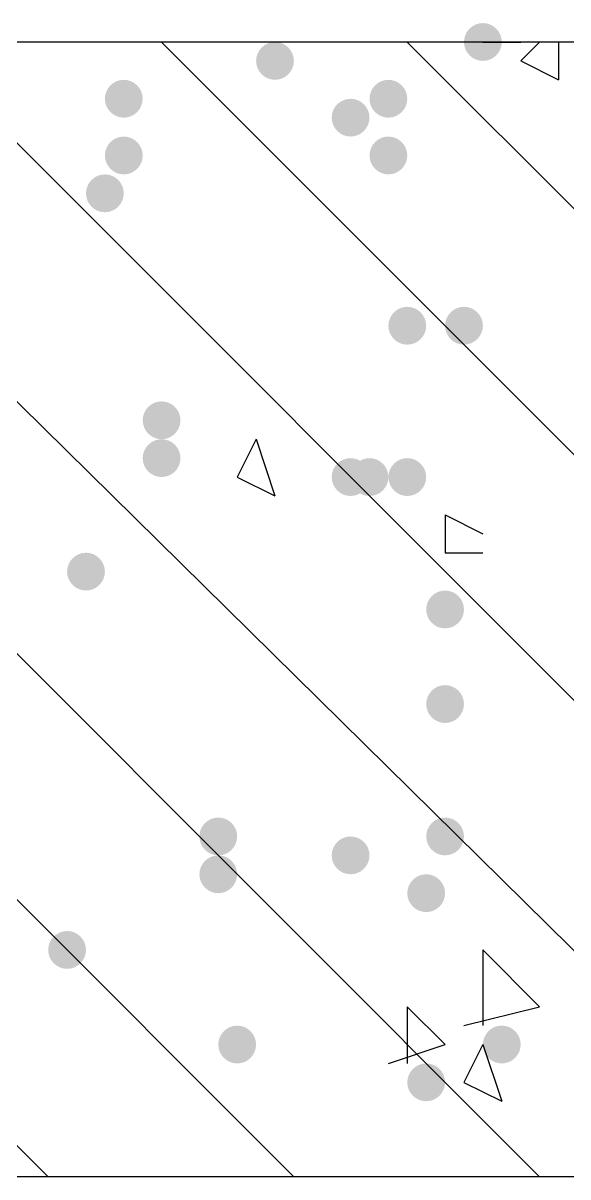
# Model space of a CAD drawing. Header units: inches. Extents: x 11 to 286, y 6 to 196.
# Drawn here: x 179.028 to 180.248, y 68.001 to 70.584 of the extents above; entities that cross this region are included whole.
import ezdxf

# ---------------------------------------------------------------- set-up
doc = ezdxf.new("R2010")
doc.units = ezdxf.units.IN
doc.header["$MEASUREMENT"] = 0
doc.layers.add('PDF_几何图形', color=7, linetype='Continuous')
doc.layers.add('PDF_实体填充', color=7, linetype='Continuous', true_color=0xffffff)

msp = doc.modelspace()

# ---------------------------------------------------------------- hatches: boundary and pattern name
at = {"layer": 'PDF_实体填充', "transparency": 33554559}
h = msp.add_hatch(color=7, dxfattribs=at)
edge = h.paths.add_edge_path(flags=0)
edge.add_spline(control_points=[(180.1001, 70.5414), (180.1001, 70.5182), (180.0811, 70.4991), (180.0578, 70.4991)], knot_values=[0, 0, 0, 0, 1, 1, 1, 1], degree=3, periodic=0)
edge.add_spline(control_points=[(180.0578, 70.4991), (180.0345, 70.4991), (180.0154, 70.5182), (180.0154, 70.5414)], knot_values=[0, 0, 0, 0, 1, 1, 1, 1], degree=3, periodic=0)
edge.add_line((180.0154, 70.5414), (180.0154, 70.5414))
edge.add_spline(control_points=[(180.0154, 70.5414), (180.0154, 70.5647), (180.0345, 70.5838), (180.0578, 70.5838)], knot_values=[0, 0, 0, 0, 1, 1, 1, 1], degree=3, periodic=0)
edge.add_spline(control_points=[(180.0578, 70.5838), (180.0811, 70.5838), (180.1001, 70.5647), (180.1001, 70.5414)], knot_values=[0, 0, 0, 0, 1, 1, 1, 1], degree=3, periodic=0)
edge.add_line((180.1001, 70.5414), (180.1001, 70.5414))
edge.add_line((180.1001, 70.5414), (180.1001, 70.5414))
h = msp.add_hatch(color=7, dxfattribs=at)
edge = h.paths.add_edge_path(flags=0)
edge.add_spline(control_points=[(179.6344, 70.4991), (179.6344, 70.4758), (179.6154, 70.4568), (179.5921, 70.4568)], knot_values=[0, 0, 0, 0, 1, 1, 1, 1], degree=3, periodic=0)
edge.add_spline(control_points=[(179.5921, 70.4568), (179.5688, 70.4568), (179.5498, 70.4758), (179.5498, 70.4991)], knot_values=[0, 0, 0, 0, 1, 1, 1, 1], degree=3, periodic=0)
edge.add_line((179.5498, 70.4991), (179.5498, 70.4991))
edge.add_spline(control_points=[(179.5498, 70.4991), (179.5498, 70.5224), (179.5688, 70.5414), (179.5921, 70.5414)], knot_values=[0, 0, 0, 0, 1, 1, 1, 1], degree=3, periodic=0)
edge.add_spline(control_points=[(179.5921, 70.5414), (179.6154, 70.5414), (179.6344, 70.5224), (179.6344, 70.4991)], knot_values=[0, 0, 0, 0, 1, 1, 1, 1], degree=3, periodic=0)
edge.add_line((179.6344, 70.4991), (179.6344, 70.4991))
edge.add_line((179.6344, 70.4991), (179.6344, 70.4991))
h = msp.add_hatch(color=7, dxfattribs=at)
edge = h.paths.add_edge_path(flags=0)
edge.add_spline(control_points=[(179.2958, 70.4144), (179.2958, 70.3912), (179.2767, 70.3721), (179.2534, 70.3721)], knot_values=[0, 0, 0, 0, 1, 1, 1, 1], degree=3, periodic=0)
edge.add_spline(control_points=[(179.2534, 70.3721), (179.2302, 70.3721), (179.2111, 70.3912), (179.2111, 70.4144)], knot_values=[0, 0, 0, 0, 1, 1, 1, 1], degree=3, periodic=0)
edge.add_line((179.2111, 70.4144), (179.2111, 70.4144))
edge.add_spline(control_points=[(179.2111, 70.4144), (179.2111, 70.4377), (179.2302, 70.4568), (179.2534, 70.4568)], knot_values=[0, 0, 0, 0, 1, 1, 1, 1], degree=3, periodic=0)
edge.add_spline(control_points=[(179.2534, 70.4568), (179.2767, 70.4568), (179.2958, 70.4377), (179.2958, 70.4144)], knot_values=[0, 0, 0, 0, 1, 1, 1, 1], degree=3, periodic=0)
edge.add_line((179.2958, 70.4144), (179.2958, 70.4144))
edge.add_line((179.2958, 70.4144), (179.2958, 70.4144))
h = msp.add_hatch(color=7, dxfattribs=at)
edge = h.paths.add_edge_path(flags=0)
edge.add_spline(control_points=[(179.8884, 70.4144), (179.8884, 70.3912), (179.8694, 70.3721), (179.8461, 70.3721)], knot_values=[0, 0, 0, 0, 1, 1, 1, 1], degree=3, periodic=0)
edge.add_spline(control_points=[(179.8461, 70.3721), (179.8228, 70.3721), (179.8038, 70.3912), (179.8038, 70.4144)], knot_values=[0, 0, 0, 0, 1, 1, 1, 1], degree=3, periodic=0)
edge.add_line((179.8038, 70.4144), (179.8038, 70.4144))
edge.add_spline(control_points=[(179.8038, 70.4144), (179.8038, 70.4377), (179.8228, 70.4568), (179.8461, 70.4568)], knot_values=[0, 0, 0, 0, 1, 1, 1, 1], degree=3, periodic=0)
edge.add_spline(control_points=[(179.8461, 70.4568), (179.8694, 70.4568), (179.8884, 70.4377), (179.8884, 70.4144)], knot_values=[0, 0, 0, 0, 1, 1, 1, 1], degree=3, periodic=0)
edge.add_line((179.8884, 70.4144), (179.8884, 70.4144))
edge.add_line((179.8884, 70.4144), (179.8884, 70.4144))
h = msp.add_hatch(color=7, dxfattribs=at)
edge = h.paths.add_edge_path(flags=0)
edge.add_spline(control_points=[(179.8038, 70.3721), (179.8038, 70.3488), (179.7847, 70.3298), (179.7614, 70.3298)], knot_values=[0, 0, 0, 0, 1, 1, 1, 1], degree=3, periodic=0)
edge.add_spline(control_points=[(179.7614, 70.3298), (179.7382, 70.3298), (179.7191, 70.3488), (179.7191, 70.3721)], knot_values=[0, 0, 0, 0, 1, 1, 1, 1], degree=3, periodic=0)
edge.add_line((179.7191, 70.3721), (179.7191, 70.3721))
edge.add_spline(control_points=[(179.7191, 70.3721), (179.7191, 70.3954), (179.7382, 70.4144), (179.7614, 70.4144)], knot_values=[0, 0, 0, 0, 1, 1, 1, 1], degree=3, periodic=0)
edge.add_spline(control_points=[(179.7614, 70.4144), (179.7847, 70.4144), (179.8038, 70.3954), (179.8038, 70.3721)], knot_values=[0, 0, 0, 0, 1, 1, 1, 1], degree=3, periodic=0)
edge.add_line((179.8038, 70.3721), (179.8038, 70.3721))
edge.add_line((179.8038, 70.3721), (179.8038, 70.3721))
h = msp.add_hatch(color=7, dxfattribs=at)
edge = h.paths.add_edge_path(flags=0)
edge.add_spline(control_points=[(179.2958, 70.2874), (179.2958, 70.2642), (179.2767, 70.2451), (179.2534, 70.2451)], knot_values=[0, 0, 0, 0, 1, 1, 1, 1], degree=3, periodic=0)
edge.add_spline(control_points=[(179.2534, 70.2451), (179.2302, 70.2451), (179.2111, 70.2642), (179.2111, 70.2874)], knot_values=[0, 0, 0, 0, 1, 1, 1, 1], degree=3, periodic=0)
edge.add_line((179.2111, 70.2874), (179.2111, 70.2874))
edge.add_spline(control_points=[(179.2111, 70.2874), (179.2111, 70.3107), (179.2302, 70.3298), (179.2534, 70.3298)], knot_values=[0, 0, 0, 0, 1, 1, 1, 1], degree=3, periodic=0)
edge.add_spline(control_points=[(179.2534, 70.3298), (179.2767, 70.3298), (179.2958, 70.3107), (179.2958, 70.2874)], knot_values=[0, 0, 0, 0, 1, 1, 1, 1], degree=3, periodic=0)
edge.add_line((179.2958, 70.2874), (179.2958, 70.2874))
edge.add_line((179.2958, 70.2874), (179.2958, 70.2874))
h = msp.add_hatch(color=7, dxfattribs=at)
edge = h.paths.add_edge_path(flags=0)
edge.add_spline(control_points=[(179.8884, 70.2874), (179.8884, 70.2642), (179.8694, 70.2451), (179.8461, 70.2451)], knot_values=[0, 0, 0, 0, 1, 1, 1, 1], degree=3, periodic=0)
edge.add_spline(control_points=[(179.8461, 70.2451), (179.8228, 70.2451), (179.8038, 70.2642), (179.8038, 70.2874)], knot_values=[0, 0, 0, 0, 1, 1, 1, 1], degree=3, periodic=0)
edge.add_line((179.8038, 70.2874), (179.8038, 70.2874))
edge.add_spline(control_points=[(179.8038, 70.2874), (179.8038, 70.3107), (179.8228, 70.3298), (179.8461, 70.3298)], knot_values=[0, 0, 0, 0, 1, 1, 1, 1], degree=3, periodic=0)
edge.add_spline(control_points=[(179.8461, 70.3298), (179.8694, 70.3298), (179.8884, 70.3107), (179.8884, 70.2874)], knot_values=[0, 0, 0, 0, 1, 1, 1, 1], degree=3, periodic=0)
edge.add_line((179.8884, 70.2874), (179.8884, 70.2874))
edge.add_line((179.8884, 70.2874), (179.8884, 70.2874))
h = msp.add_hatch(color=7, dxfattribs=at)
edge = h.paths.add_edge_path(flags=0)
edge.add_spline(control_points=[(179.2534, 70.2028), (179.2534, 70.1795), (179.2344, 70.1604), (179.2111, 70.1604)], knot_values=[0, 0, 0, 0, 1, 1, 1, 1], degree=3, periodic=0)
edge.add_spline(control_points=[(179.2111, 70.1604), (179.1878, 70.1604), (179.1688, 70.1795), (179.1688, 70.2028)], knot_values=[0, 0, 0, 0, 1, 1, 1, 1], degree=3, periodic=0)
edge.add_line((179.1688, 70.2028), (179.1688, 70.2028))
edge.add_spline(control_points=[(179.1688, 70.2028), (179.1688, 70.2261), (179.1878, 70.2451), (179.2111, 70.2451)], knot_values=[0, 0, 0, 0, 1, 1, 1, 1], degree=3, periodic=0)
edge.add_spline(control_points=[(179.2111, 70.2451), (179.2344, 70.2451), (179.2534, 70.2261), (179.2534, 70.2028)], knot_values=[0, 0, 0, 0, 1, 1, 1, 1], degree=3, periodic=0)
edge.add_line((179.2534, 70.2028), (179.2534, 70.2028))
edge.add_line((179.2534, 70.2028), (179.2534, 70.2028))
h = msp.add_hatch(color=7, dxfattribs=at)
edge = h.paths.add_edge_path(flags=0)
edge.add_spline(control_points=[(179.9308, 69.9064), (179.9308, 69.8832), (179.9117, 69.8641), (179.8884, 69.8641)], knot_values=[0, 0, 0, 0, 1, 1, 1, 1], degree=3, periodic=0)
edge.add_spline(control_points=[(179.8884, 69.8641), (179.8652, 69.8641), (179.8461, 69.8832), (179.8461, 69.9064)], knot_values=[0, 0, 0, 0, 1, 1, 1, 1], degree=3, periodic=0)
edge.add_line((179.8461, 69.9064), (179.8461, 69.9064))
edge.add_spline(control_points=[(179.8461, 69.9064), (179.8461, 69.9297), (179.8652, 69.9488), (179.8884, 69.9488)], knot_values=[0, 0, 0, 0, 1, 1, 1, 1], degree=3, periodic=0)
edge.add_spline(control_points=[(179.8884, 69.9488), (179.9117, 69.9488), (179.9308, 69.9297), (179.9308, 69.9064)], knot_values=[0, 0, 0, 0, 1, 1, 1, 1], degree=3, periodic=0)
edge.add_line((179.9308, 69.9064), (179.9308, 69.9064))
edge.add_line((179.9308, 69.9064), (179.9308, 69.9064))
h = msp.add_hatch(color=7, dxfattribs=at)
edge = h.paths.add_edge_path(flags=0)
edge.add_spline(control_points=[(180.0578, 69.9064), (180.0578, 69.8832), (180.0387, 69.8641), (180.0154, 69.8641)], knot_values=[0, 0, 0, 0, 1, 1, 1, 1], degree=3, periodic=0)
edge.add_spline(control_points=[(180.0154, 69.8641), (179.9922, 69.8641), (179.9731, 69.8832), (179.9731, 69.9064)], knot_values=[0, 0, 0, 0, 1, 1, 1, 1], degree=3, periodic=0)
edge.add_line((179.9731, 69.9064), (179.9731, 69.9064))
edge.add_spline(control_points=[(179.9731, 69.9064), (179.9731, 69.9297), (179.9922, 69.9488), (180.0154, 69.9488)], knot_values=[0, 0, 0, 0, 1, 1, 1, 1], degree=3, periodic=0)
edge.add_spline(control_points=[(180.0154, 69.9488), (180.0387, 69.9488), (180.0578, 69.9297), (180.0578, 69.9064)], knot_values=[0, 0, 0, 0, 1, 1, 1, 1], degree=3, periodic=0)
edge.add_line((180.0578, 69.9064), (180.0578, 69.9064))
edge.add_line((180.0578, 69.9064), (180.0578, 69.9064))
h = msp.add_hatch(color=7, dxfattribs=at)
edge = h.paths.add_edge_path(flags=0)
edge.add_spline(control_points=[(179.3804, 69.6948), (179.3804, 69.6715), (179.3614, 69.6524), (179.3381, 69.6524)], knot_values=[0, 0, 0, 0, 1, 1, 1, 1], degree=3, periodic=0)
edge.add_spline(control_points=[(179.3381, 69.6524), (179.3148, 69.6524), (179.2958, 69.6715), (179.2958, 69.6948)], knot_values=[0, 0, 0, 0, 1, 1, 1, 1], degree=3, periodic=0)
edge.add_line((179.2958, 69.6948), (179.2958, 69.6948))
edge.add_spline(control_points=[(179.2958, 69.6948), (179.2958, 69.7181), (179.3148, 69.7371), (179.3381, 69.7371)], knot_values=[0, 0, 0, 0, 1, 1, 1, 1], degree=3, periodic=0)
edge.add_spline(control_points=[(179.3381, 69.7371), (179.3614, 69.7371), (179.3804, 69.7181), (179.3804, 69.6948)], knot_values=[0, 0, 0, 0, 1, 1, 1, 1], degree=3, periodic=0)
edge.add_line((179.3804, 69.6948), (179.3804, 69.6948))
edge.add_line((179.3804, 69.6948), (179.3804, 69.6948))
h = msp.add_hatch(color=7, dxfattribs=at)
edge = h.paths.add_edge_path(flags=0)
edge.add_spline(control_points=[(179.3804, 69.6101), (179.3804, 69.5868), (179.3614, 69.5678), (179.3381, 69.5678)], knot_values=[0, 0, 0, 0, 1, 1, 1, 1], degree=3, periodic=0)
edge.add_spline(control_points=[(179.3381, 69.5678), (179.3148, 69.5678), (179.2958, 69.5868), (179.2958, 69.6101)], knot_values=[0, 0, 0, 0, 1, 1, 1, 1], degree=3, periodic=0)
edge.add_line((179.2958, 69.6101), (179.2958, 69.6101))
edge.add_spline(control_points=[(179.2958, 69.6101), (179.2958, 69.6334), (179.3148, 69.6524), (179.3381, 69.6524)], knot_values=[0, 0, 0, 0, 1, 1, 1, 1], degree=3, periodic=0)
edge.add_spline(control_points=[(179.3381, 69.6524), (179.3614, 69.6524), (179.3804, 69.6334), (179.3804, 69.6101)], knot_values=[0, 0, 0, 0, 1, 1, 1, 1], degree=3, periodic=0)
edge.add_line((179.3804, 69.6101), (179.3804, 69.6101))
edge.add_line((179.3804, 69.6101), (179.3804, 69.6101))
h = msp.add_hatch(color=7, dxfattribs=at)
edge = h.paths.add_edge_path(flags=0)
edge.add_spline(control_points=[(179.8038, 69.5678), (179.8038, 69.5445), (179.7847, 69.5254), (179.7614, 69.5254)], knot_values=[0, 0, 0, 0, 1, 1, 1, 1], degree=3, periodic=0)
edge.add_spline(control_points=[(179.7614, 69.5254), (179.7382, 69.5254), (179.7191, 69.5445), (179.7191, 69.5678)], knot_values=[0, 0, 0, 0, 1, 1, 1, 1], degree=3, periodic=0)
edge.add_line((179.7191, 69.5678), (179.7191, 69.5678))
edge.add_spline(control_points=[(179.7191, 69.5678), (179.7191, 69.5911), (179.7382, 69.6101), (179.7614, 69.6101)], knot_values=[0, 0, 0, 0, 1, 1, 1, 1], degree=3, periodic=0)
edge.add_spline(control_points=[(179.7614, 69.6101), (179.7847, 69.6101), (179.8038, 69.5911), (179.8038, 69.5678)], knot_values=[0, 0, 0, 0, 1, 1, 1, 1], degree=3, periodic=0)
edge.add_line((179.8038, 69.5678), (179.8038, 69.5678))
edge.add_line((179.8038, 69.5678), (179.8038, 69.5678))
h = msp.add_hatch(color=7, dxfattribs=at)
edge = h.paths.add_edge_path(flags=0)
edge.add_spline(control_points=[(179.8461, 69.5678), (179.8461, 69.5445), (179.8271, 69.5254), (179.8038, 69.5254)], knot_values=[0, 0, 0, 0, 1, 1, 1, 1], degree=3, periodic=0)
edge.add_spline(control_points=[(179.8038, 69.5254), (179.7805, 69.5254), (179.7614, 69.5445), (179.7614, 69.5678)], knot_values=[0, 0, 0, 0, 1, 1, 1, 1], degree=3, periodic=0)
edge.add_line((179.7614, 69.5678), (179.7614, 69.5678))
edge.add_spline(control_points=[(179.7614, 69.5678), (179.7614, 69.5911), (179.7805, 69.6101), (179.8038, 69.6101)], knot_values=[0, 0, 0, 0, 1, 1, 1, 1], degree=3, periodic=0)
edge.add_spline(control_points=[(179.8038, 69.6101), (179.8271, 69.6101), (179.8461, 69.5911), (179.8461, 69.5678)], knot_values=[0, 0, 0, 0, 1, 1, 1, 1], degree=3, periodic=0)
edge.add_line((179.8461, 69.5678), (179.8461, 69.5678))
edge.add_line((179.8461, 69.5678), (179.8461, 69.5678))
h = msp.add_hatch(color=7, dxfattribs=at)
edge = h.paths.add_edge_path(flags=0)
edge.add_spline(control_points=[(179.9308, 69.5678), (179.9308, 69.5445), (179.9117, 69.5254), (179.8884, 69.5254)], knot_values=[0, 0, 0, 0, 1, 1, 1, 1], degree=3, periodic=0)
edge.add_spline(control_points=[(179.8884, 69.5254), (179.8652, 69.5254), (179.8461, 69.5445), (179.8461, 69.5678)], knot_values=[0, 0, 0, 0, 1, 1, 1, 1], degree=3, periodic=0)
edge.add_line((179.8461, 69.5678), (179.8461, 69.5678))
edge.add_spline(control_points=[(179.8461, 69.5678), (179.8461, 69.5911), (179.8652, 69.6101), (179.8884, 69.6101)], knot_values=[0, 0, 0, 0, 1, 1, 1, 1], degree=3, periodic=0)
edge.add_spline(control_points=[(179.8884, 69.6101), (179.9117, 69.6101), (179.9308, 69.5911), (179.9308, 69.5678)], knot_values=[0, 0, 0, 0, 1, 1, 1, 1], degree=3, periodic=0)
edge.add_line((179.9308, 69.5678), (179.9308, 69.5678))
edge.add_line((179.9308, 69.5678), (179.9308, 69.5678))
h = msp.add_hatch(color=7, dxfattribs=at)
edge = h.paths.add_edge_path(flags=0)
edge.add_spline(control_points=[(179.2111, 69.3561), (179.2111, 69.3328), (179.1921, 69.3138), (179.1688, 69.3138)], knot_values=[0, 0, 0, 0, 1, 1, 1, 1], degree=3, periodic=0)
edge.add_spline(control_points=[(179.1688, 69.3138), (179.1455, 69.3138), (179.1264, 69.3328), (179.1264, 69.3561)], knot_values=[0, 0, 0, 0, 1, 1, 1, 1], degree=3, periodic=0)
edge.add_line((179.1264, 69.3561), (179.1264, 69.3561))
edge.add_spline(control_points=[(179.1264, 69.3561), (179.1264, 69.3794), (179.1455, 69.3984), (179.1688, 69.3984)], knot_values=[0, 0, 0, 0, 1, 1, 1, 1], degree=3, periodic=0)
edge.add_spline(control_points=[(179.1688, 69.3984), (179.1921, 69.3984), (179.2111, 69.3794), (179.2111, 69.3561)], knot_values=[0, 0, 0, 0, 1, 1, 1, 1], degree=3, periodic=0)
edge.add_line((179.2111, 69.3561), (179.2111, 69.3561))
edge.add_line((179.2111, 69.3561), (179.2111, 69.3561))
h = msp.add_hatch(color=7, dxfattribs=at)
edge = h.paths.add_edge_path(flags=0)
edge.add_spline(control_points=[(180.0154, 69.2714), (180.0154, 69.2482), (179.9964, 69.2291), (179.9731, 69.2291)], knot_values=[0, 0, 0, 0, 1, 1, 1, 1], degree=3, periodic=0)
edge.add_spline(control_points=[(179.9731, 69.2291), (179.9498, 69.2291), (179.9308, 69.2482), (179.9308, 69.2714)], knot_values=[0, 0, 0, 0, 1, 1, 1, 1], degree=3, periodic=0)
edge.add_line((179.9308, 69.2714), (179.9308, 69.2714))
edge.add_spline(control_points=[(179.9308, 69.2714), (179.9308, 69.2947), (179.9498, 69.3138), (179.9731, 69.3138)], knot_values=[0, 0, 0, 0, 1, 1, 1, 1], degree=3, periodic=0)
edge.add_spline(control_points=[(179.9731, 69.3138), (179.9964, 69.3138), (180.0154, 69.2947), (180.0154, 69.2714)], knot_values=[0, 0, 0, 0, 1, 1, 1, 1], degree=3, periodic=0)
edge.add_line((180.0154, 69.2714), (180.0154, 69.2714))
edge.add_line((180.0154, 69.2714), (180.0154, 69.2714))
h = msp.add_hatch(color=7, dxfattribs=at)
edge = h.paths.add_edge_path(flags=0)
edge.add_spline(control_points=[(180.0154, 69.0598), (180.0154, 69.0365), (179.9964, 69.0174), (179.9731, 69.0174)], knot_values=[0, 0, 0, 0, 1, 1, 1, 1], degree=3, periodic=0)
edge.add_spline(control_points=[(179.9731, 69.0174), (179.9498, 69.0174), (179.9308, 69.0365), (179.9308, 69.0598)], knot_values=[0, 0, 0, 0, 1, 1, 1, 1], degree=3, periodic=0)
edge.add_line((179.9308, 69.0598), (179.9308, 69.0598))
edge.add_spline(control_points=[(179.9308, 69.0598), (179.9308, 69.0831), (179.9498, 69.1021), (179.9731, 69.1021)], knot_values=[0, 0, 0, 0, 1, 1, 1, 1], degree=3, periodic=0)
edge.add_spline(control_points=[(179.9731, 69.1021), (179.9964, 69.1021), (180.0154, 69.0831), (180.0154, 69.0598)], knot_values=[0, 0, 0, 0, 1, 1, 1, 1], degree=3, periodic=0)
edge.add_line((180.0154, 69.0598), (180.0154, 69.0598))
edge.add_line((180.0154, 69.0598), (180.0154, 69.0598))
h = msp.add_hatch(color=7, dxfattribs=at)
edge = h.paths.add_edge_path(flags=0)
edge.add_spline(control_points=[(179.5074, 68.7634), (179.5074, 68.7402), (179.4884, 68.7211), (179.4651, 68.7211)], knot_values=[0, 0, 0, 0, 1, 1, 1, 1], degree=3, periodic=0)
edge.add_spline(control_points=[(179.4651, 68.7211), (179.4418, 68.7211), (179.4228, 68.7402), (179.4228, 68.7634)], knot_values=[0, 0, 0, 0, 1, 1, 1, 1], degree=3, periodic=0)
edge.add_line((179.4228, 68.7634), (179.4228, 68.7634))
edge.add_spline(control_points=[(179.4228, 68.7634), (179.4228, 68.7867), (179.4418, 68.8058), (179.4651, 68.8058)], knot_values=[0, 0, 0, 0, 1, 1, 1, 1], degree=3, periodic=0)
edge.add_spline(control_points=[(179.4651, 68.8058), (179.4884, 68.8058), (179.5074, 68.7867), (179.5074, 68.7634)], knot_values=[0, 0, 0, 0, 1, 1, 1, 1], degree=3, periodic=0)
edge.add_line((179.5074, 68.7634), (179.5074, 68.7634))
edge.add_line((179.5074, 68.7634), (179.5074, 68.7634))
h = msp.add_hatch(color=7, dxfattribs=at)
edge = h.paths.add_edge_path(flags=0)
edge.add_spline(control_points=[(180.0154, 68.7634), (180.0154, 68.7402), (179.9964, 68.7211), (179.9731, 68.7211)], knot_values=[0, 0, 0, 0, 1, 1, 1, 1], degree=3, periodic=0)
edge.add_spline(control_points=[(179.9731, 68.7211), (179.9498, 68.7211), (179.9308, 68.7402), (179.9308, 68.7634)], knot_values=[0, 0, 0, 0, 1, 1, 1, 1], degree=3, periodic=0)
edge.add_line((179.9308, 68.7634), (179.9308, 68.7634))
edge.add_spline(control_points=[(179.9308, 68.7634), (179.9308, 68.7867), (179.9498, 68.8058), (179.9731, 68.8058)], knot_values=[0, 0, 0, 0, 1, 1, 1, 1], degree=3, periodic=0)
edge.add_spline(control_points=[(179.9731, 68.8058), (179.9964, 68.8058), (180.0154, 68.7867), (180.0154, 68.7634)], knot_values=[0, 0, 0, 0, 1, 1, 1, 1], degree=3, periodic=0)
edge.add_line((180.0154, 68.7634), (180.0154, 68.7634))
edge.add_line((180.0154, 68.7634), (180.0154, 68.7634))
h = msp.add_hatch(color=7, dxfattribs=at)
edge = h.paths.add_edge_path(flags=0)
edge.add_spline(control_points=[(179.8038, 68.7211), (179.8038, 68.6978), (179.7847, 68.6788), (179.7614, 68.6788)], knot_values=[0, 0, 0, 0, 1, 1, 1, 1], degree=3, periodic=0)
edge.add_spline(control_points=[(179.7614, 68.6788), (179.7382, 68.6788), (179.7191, 68.6978), (179.7191, 68.7211)], knot_values=[0, 0, 0, 0, 1, 1, 1, 1], degree=3, periodic=0)
edge.add_line((179.7191, 68.7211), (179.7191, 68.7211))
edge.add_spline(control_points=[(179.7191, 68.7211), (179.7191, 68.7444), (179.7382, 68.7634), (179.7614, 68.7634)], knot_values=[0, 0, 0, 0, 1, 1, 1, 1], degree=3, periodic=0)
edge.add_spline(control_points=[(179.7614, 68.7634), (179.7847, 68.7634), (179.8038, 68.7444), (179.8038, 68.7211)], knot_values=[0, 0, 0, 0, 1, 1, 1, 1], degree=3, periodic=0)
edge.add_line((179.8038, 68.7211), (179.8038, 68.7211))
edge.add_line((179.8038, 68.7211), (179.8038, 68.7211))
h = msp.add_hatch(color=7, dxfattribs=at)
edge = h.paths.add_edge_path(flags=0)
edge.add_spline(control_points=[(179.5074, 68.6788), (179.5074, 68.6555), (179.4884, 68.6364), (179.4651, 68.6364)], knot_values=[0, 0, 0, 0, 1, 1, 1, 1], degree=3, periodic=0)
edge.add_spline(control_points=[(179.4651, 68.6364), (179.4418, 68.6364), (179.4228, 68.6555), (179.4228, 68.6788)], knot_values=[0, 0, 0, 0, 1, 1, 1, 1], degree=3, periodic=0)
edge.add_line((179.4228, 68.6788), (179.4228, 68.6788))
edge.add_spline(control_points=[(179.4228, 68.6788), (179.4228, 68.7021), (179.4418, 68.7211), (179.4651, 68.7211)], knot_values=[0, 0, 0, 0, 1, 1, 1, 1], degree=3, periodic=0)
edge.add_spline(control_points=[(179.4651, 68.7211), (179.4884, 68.7211), (179.5074, 68.7021), (179.5074, 68.6788)], knot_values=[0, 0, 0, 0, 1, 1, 1, 1], degree=3, periodic=0)
edge.add_line((179.5074, 68.6788), (179.5074, 68.6788))
edge.add_line((179.5074, 68.6788), (179.5074, 68.6788))
h = msp.add_hatch(color=7, dxfattribs=at)
edge = h.paths.add_edge_path(flags=0)
edge.add_spline(control_points=[(179.9731, 68.6364), (179.9731, 68.6132), (179.9541, 68.5941), (179.9308, 68.5941)], knot_values=[0, 0, 0, 0, 1, 1, 1, 1], degree=3, periodic=0)
edge.add_spline(control_points=[(179.9308, 68.5941), (179.9075, 68.5941), (179.8884, 68.6132), (179.8884, 68.6364)], knot_values=[0, 0, 0, 0, 1, 1, 1, 1], degree=3, periodic=0)
edge.add_line((179.8884, 68.6364), (179.8884, 68.6364))
edge.add_spline(control_points=[(179.8884, 68.6364), (179.8884, 68.6597), (179.9075, 68.6788), (179.9308, 68.6788)], knot_values=[0, 0, 0, 0, 1, 1, 1, 1], degree=3, periodic=0)
edge.add_spline(control_points=[(179.9308, 68.6788), (179.9541, 68.6788), (179.9731, 68.6597), (179.9731, 68.6364)], knot_values=[0, 0, 0, 0, 1, 1, 1, 1], degree=3, periodic=0)
edge.add_line((179.9731, 68.6364), (179.9731, 68.6364))
edge.add_line((179.9731, 68.6364), (179.9731, 68.6364))
h = msp.add_hatch(color=7, dxfattribs=at)
edge = h.paths.add_edge_path(flags=0)
edge.add_spline(control_points=[(179.1688, 68.5094), (179.1688, 68.4862), (179.1497, 68.4671), (179.1264, 68.4671)], knot_values=[0, 0, 0, 0, 1, 1, 1, 1], degree=3, periodic=0)
edge.add_spline(control_points=[(179.1264, 68.4671), (179.1032, 68.4671), (179.0841, 68.4862), (179.0841, 68.5094)], knot_values=[0, 0, 0, 0, 1, 1, 1, 1], degree=3, periodic=0)
edge.add_line((179.0841, 68.5094), (179.0841, 68.5094))
edge.add_spline(control_points=[(179.0841, 68.5094), (179.0841, 68.5327), (179.1032, 68.5518), (179.1264, 68.5518)], knot_values=[0, 0, 0, 0, 1, 1, 1, 1], degree=3, periodic=0)
edge.add_spline(control_points=[(179.1264, 68.5518), (179.1497, 68.5518), (179.1688, 68.5327), (179.1688, 68.5094)], knot_values=[0, 0, 0, 0, 1, 1, 1, 1], degree=3, periodic=0)
edge.add_line((179.1688, 68.5094), (179.1688, 68.5094))
edge.add_line((179.1688, 68.5094), (179.1688, 68.5094))
h = msp.add_hatch(color=7, dxfattribs=at)
edge = h.paths.add_edge_path(flags=0)
edge.add_spline(control_points=[(179.5498, 68.2978), (179.5498, 68.2745), (179.5307, 68.2554), (179.5074, 68.2554)], knot_values=[0, 0, 0, 0, 1, 1, 1, 1], degree=3, periodic=0)
edge.add_spline(control_points=[(179.5074, 68.2554), (179.4842, 68.2554), (179.4651, 68.2745), (179.4651, 68.2978)], knot_values=[0, 0, 0, 0, 1, 1, 1, 1], degree=3, periodic=0)
edge.add_line((179.4651, 68.2978), (179.4651, 68.2978))
edge.add_spline(control_points=[(179.4651, 68.2978), (179.4651, 68.3211), (179.4842, 68.3401), (179.5074, 68.3401)], knot_values=[0, 0, 0, 0, 1, 1, 1, 1], degree=3, periodic=0)
edge.add_spline(control_points=[(179.5074, 68.3401), (179.5307, 68.3401), (179.5498, 68.3211), (179.5498, 68.2978)], knot_values=[0, 0, 0, 0, 1, 1, 1, 1], degree=3, periodic=0)
edge.add_line((179.5498, 68.2978), (179.5498, 68.2978))
edge.add_line((179.5498, 68.2978), (179.5498, 68.2978))
h = msp.add_hatch(color=7, dxfattribs=at)
edge = h.paths.add_edge_path(flags=0)
edge.add_spline(control_points=[(180.1424, 68.2978), (180.1424, 68.2745), (180.1234, 68.2554), (180.1001, 68.2554)], knot_values=[0, 0, 0, 0, 1, 1, 1, 1], degree=3, periodic=0)
edge.add_spline(control_points=[(180.1001, 68.2554), (180.0768, 68.2554), (180.0578, 68.2745), (180.0578, 68.2978)], knot_values=[0, 0, 0, 0, 1, 1, 1, 1], degree=3, periodic=0)
edge.add_line((180.0578, 68.2978), (180.0578, 68.2978))
edge.add_spline(control_points=[(180.0578, 68.2978), (180.0578, 68.3211), (180.0768, 68.3401), (180.1001, 68.3401)], knot_values=[0, 0, 0, 0, 1, 1, 1, 1], degree=3, periodic=0)
edge.add_spline(control_points=[(180.1001, 68.3401), (180.1234, 68.3401), (180.1424, 68.3211), (180.1424, 68.2978)], knot_values=[0, 0, 0, 0, 1, 1, 1, 1], degree=3, periodic=0)
edge.add_line((180.1424, 68.2978), (180.1424, 68.2978))
edge.add_line((180.1424, 68.2978), (180.1424, 68.2978))
h = msp.add_hatch(color=7, dxfattribs=at)
edge = h.paths.add_edge_path(flags=0)
edge.add_spline(control_points=[(179.9731, 68.2131), (179.9731, 68.1898), (179.9541, 68.1708), (179.9308, 68.1708)], knot_values=[0, 0, 0, 0, 1, 1, 1, 1], degree=3, periodic=0)
edge.add_spline(control_points=[(179.9308, 68.1708), (179.9075, 68.1708), (179.8884, 68.1898), (179.8884, 68.2131)], knot_values=[0, 0, 0, 0, 1, 1, 1, 1], degree=3, periodic=0)
edge.add_line((179.8884, 68.2131), (179.8884, 68.2131))
edge.add_spline(control_points=[(179.8884, 68.2131), (179.8884, 68.2364), (179.9075, 68.2554), (179.9308, 68.2554)], knot_values=[0, 0, 0, 0, 1, 1, 1, 1], degree=3, periodic=0)
edge.add_spline(control_points=[(179.9308, 68.2554), (179.9541, 68.2554), (179.9731, 68.2364), (179.9731, 68.2131)], knot_values=[0, 0, 0, 0, 1, 1, 1, 1], degree=3, periodic=0)
edge.add_line((179.9731, 68.2131), (179.9731, 68.2131))
edge.add_line((179.9731, 68.2131), (179.9731, 68.2131))

# ---------------------------------------------------------------- linework, layer by layer
at = {"layer": 'PDF_几何图形'}
for p, q in [((184.8414, 70.5414), (159.6531, 70.5414)), ((176.5441, 70.5414), (179.0841, 68.0014)), ((177.0944, 70.5414), (179.6344, 68.0014)), ((177.6448, 70.5414), (180.1848, 68.0014)), ((178.1951, 70.5414), (180.7774, 68.0014)), ((178.7878, 70.5414), (181.3278, 68.0014)), ((179.3381, 70.5414), (181.8781, 68.0014)), ((179.8884, 70.5414), (182.4284, 68.0014)), ((180.0578, 70.5414), (180.1424, 70.5414)), ((180.1848, 70.5414), (180.1424, 70.4991)), ((180.2271, 70.5414), (180.2271, 70.4568)), ((180.1424, 70.4991), (180.2271, 70.4568)), ((179.5498, 69.6524), (179.5074, 69.5678)), ((179.5498, 69.6524), (179.5921, 69.5254)), ((179.5074, 69.5678), (179.5921, 69.5254)), ((179.9731, 69.4831), (180.0578, 69.4408)), ((179.9731, 69.4831), (179.9731, 69.3984)), ((179.9731, 69.3984), (180.0578, 69.3984)), ((180.0578, 68.5094), (180.1848, 68.3824)), ((180.0578, 68.5094), (180.0578, 68.3401)), ((179.8884, 68.3824), (179.9731, 68.2978)), ((179.8884, 68.3824), (179.8884, 68.2554)), ((180.0154, 68.3401), (180.1848, 68.3824)), ((179.8461, 68.2554), (179.9731, 68.2978)), ((180.0578, 68.2978), (180.0154, 68.2131)), ((180.0578, 68.2978), (180.1001, 68.1708)), ((180.0154, 68.2131), (180.1001, 68.1708)), ((187.4238, 68.0014), (176.9251, 68.0014))]:
    msp.add_line(p, q, dxfattribs=at)

doc.saveas('drawing.dxf')
